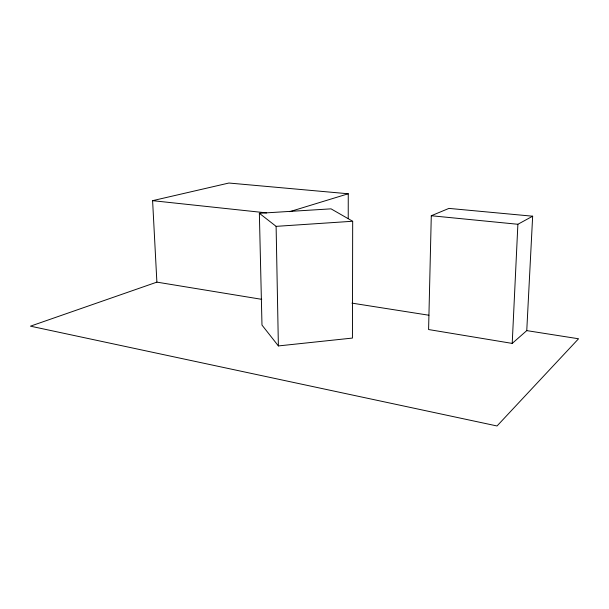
<?xml version="1.0" encoding="UTF-8"?>
<svg xmlns="http://www.w3.org/2000/svg" width="609" height="609" viewBox="0 0 609 609"><rect width="100%" height="100%" fill="white"/><g stroke="black" fill="none" stroke-linecap="round" stroke-linejoin="round"><path stroke-width="0.91" d="M348.234 218.334L348.257 193.769L228.923 183.027L152.6 200.666L156.886 282.134L30.45 326.165L497.028 425.973L578.55 338.764L526.762 330.618L512.215 343.407L428.591 329.545L431.286 215.738L448.932 208.4L532.654 216.203L526.762 330.618M352.68 221.257L352.436 338.071L278.382 345.927L261.984 325.077L259.358 213.287L331.037 208.849L352.68 221.257L276.113 226.358L259.358 213.287M512.215 343.407L517.886 224.272L532.654 216.203M289.77 211.658L348.257 193.769M431.286 215.738L517.886 224.272M152.6 200.666L266.635 212.891M351.964 303.13L428.919 315.234M156.886 282.134L261.733 299.331M276.113 226.358L278.382 345.927"/></g></svg>
